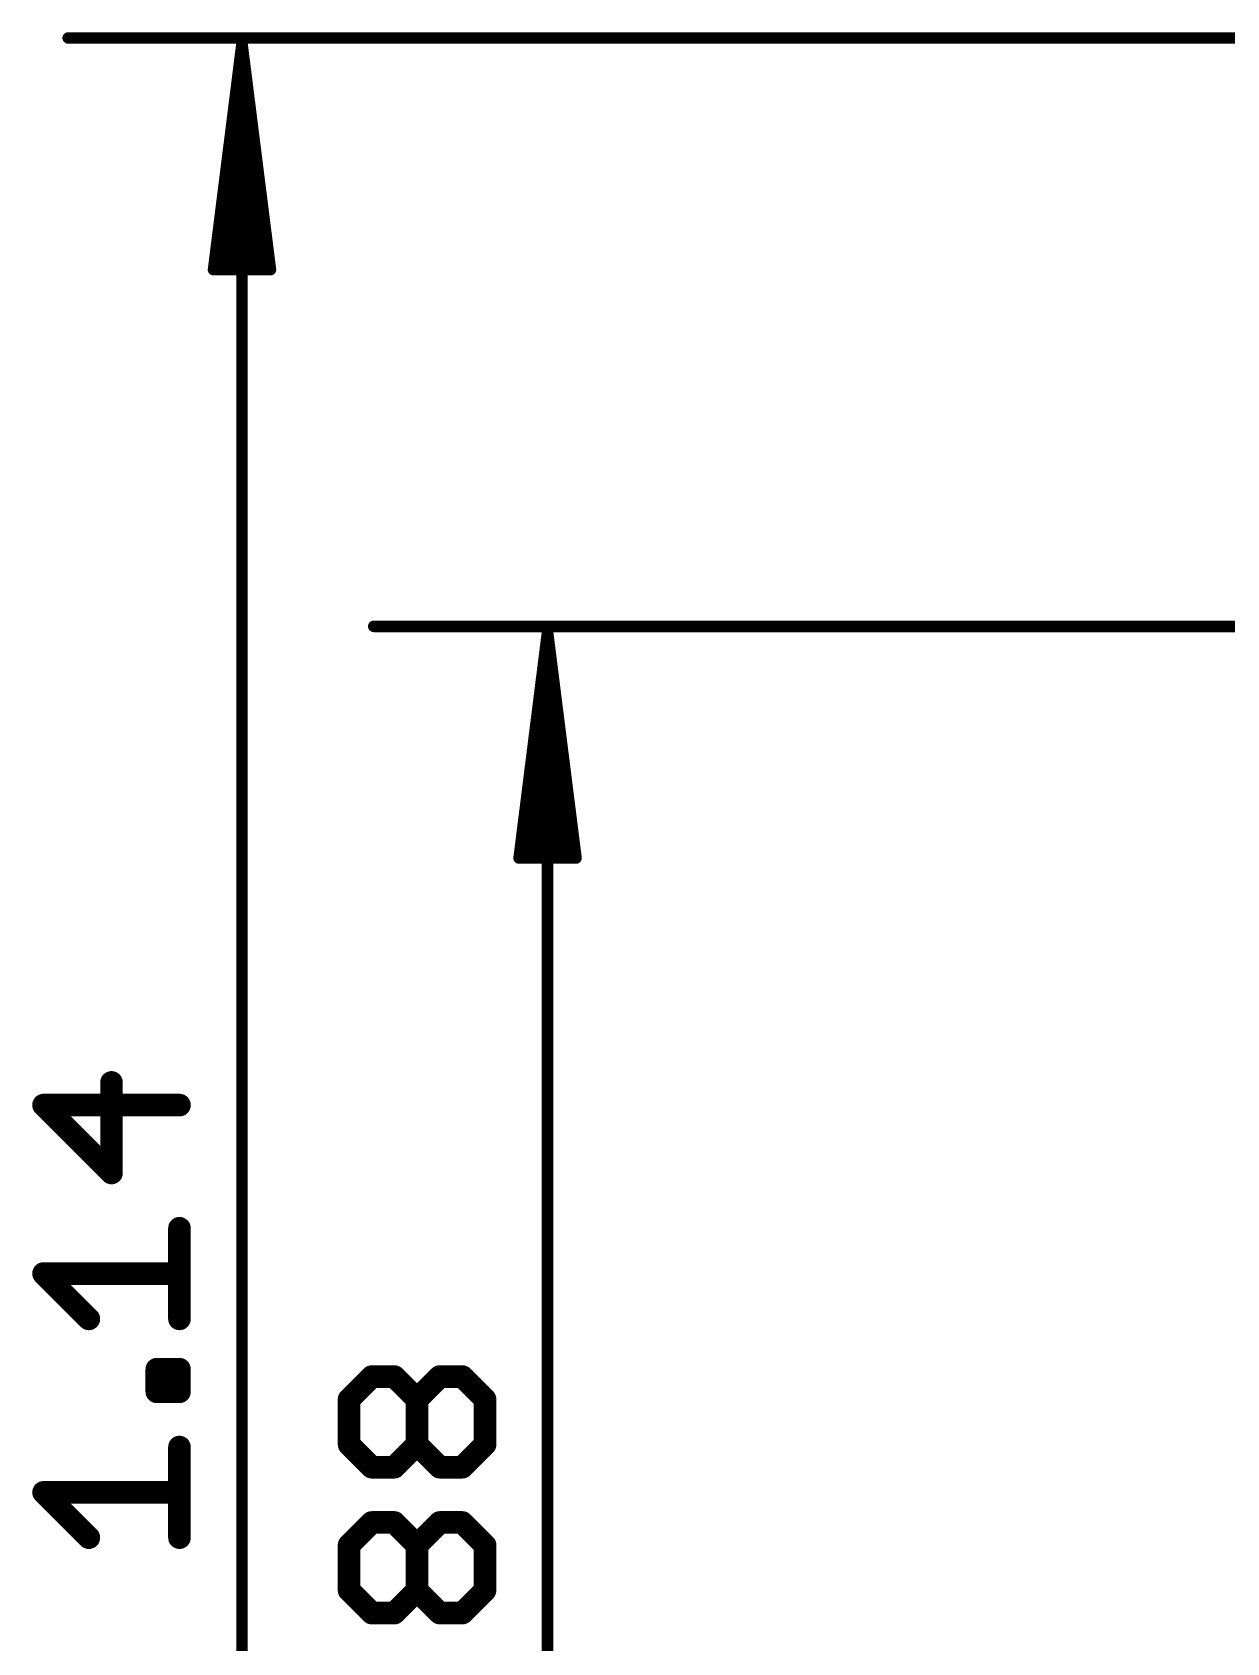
# Model space of a CAD drawing. Extents: x -14.2 to 67.7, y -5.3 to 32.7.
# Drawn here: x -14.16 to -0.76, y 10.94 to 29.02 of the extents above; entities that cross this region are included whole.
import ezdxf

# ---------------------------------------------------------------- set-up
doc = ezdxf.new("R2010")
doc.units = 0
doc.layers.add('47', color=253, linetype='CONTINUOUS')

msp = doc.modelspace()

# ---------------------------------------------------------------- linework, layer by layer
at = {"layer": '47'}
for points, const_width in [([(3.556, 28.956), (-13.761, 28.956)], 0.13), ([(-11.811, 28.891), (-12.1302, 26.356)], 0.13), ([(-11.811, 28.891), (-12.071, 26.356)], 0.13), ([(-11.811, 28.891), (-11.941, 26.356)], 0.13), ([(-11.811, 0.065), (-11.811, 28.891)], 0.13), ([(-11.4918, 26.356), (-11.811, 28.891)], 0.13), ([(-11.681, 26.356), (-11.811, 28.891)], 0.13), ([(-11.551, 26.356), (-11.811, 28.891)], 0.13), ([(-12.1302, 26.356), (-11.4918, 26.356)], 0.13), ([(4.191, 22.352), (-10.332, 22.352)], 0.13), ([(-8.382, 22.287), (-8.7012, 19.752)], 0.13), ([(-8.382, 22.287), (-8.642, 19.752)], 0.13), ([(-8.382, 22.287), (-8.512, 19.752)], 0.13), ([(-8.382, 0.065), (-8.382, 22.287)], 0.13), ([(-8.0628, 19.752), (-8.382, 22.287)], 0.13), ([(-8.252, 19.752), (-8.382, 22.287)], 0.13), ([(-8.122, 19.752), (-8.382, 22.287)], 0.13), ([(-8.7012, 19.752), (-8.0628, 19.752)], 0.13), ([(-13.2752, 16.2165), (-13.2752, 17.2334)], 0.254), ([(-12.5125, 16.9792), (-14.0378, 16.9792)], 0.254), ([(-14.0378, 16.9792), (-13.2752, 16.2165)], 0.254), ([(-12.5125, 14.5793), (-12.5125, 15.5962)], 0.254), ([(-13.5294, 14.5793), (-14.0378, 15.0878)], 0.254), ([(-14.0378, 15.0878), (-12.5125, 15.0878)], 0.254), ([(-12.7667, 13.7608), (-12.7667, 14.015)], 0.254), ([(-12.7667, 14.015), (-12.5125, 14.015)], 0.254), ([(-12.5125, 14.015), (-12.5125, 13.7608)], 0.254), ([(-10.6088, 13.6772), (-10.3546, 13.9314)], 0.254), ([(-10.3546, 13.9314), (-10.1004, 13.9314)], 0.254), ([(-10.1004, 13.9314), (-9.8461, 13.6772)], 0.254), ([(-9.8461, 13.6772), (-9.5919, 13.9314)], 0.254), ([(-9.5919, 13.9314), (-9.3377, 13.9314)], 0.254), ([(-9.3377, 13.9314), (-9.0835, 13.6772)], 0.254), ([(-12.5125, 13.7608), (-12.7667, 13.7608)], 0.254), ([(-10.6088, 13.1687), (-10.6088, 13.6772)], 0.254), ([(-9.8461, 13.1687), (-9.8461, 13.6772)], 0.254), ([(-9.0835, 13.6772), (-9.0835, 13.1687)], 0.254), ([(-12.5125, 12.1236), (-12.5125, 13.1405)], 0.254), ([(-10.3546, 12.9145), (-10.6088, 13.1687)], 0.254), ([(-9.8461, 13.1687), (-10.1004, 12.9145)], 0.254), ([(-9.5919, 12.9145), (-9.8461, 13.1687)], 0.254), ([(-9.0835, 13.1687), (-9.3377, 12.9145)], 0.254), ([(-10.1004, 12.9145), (-10.3546, 12.9145)], 0.254), ([(-9.3377, 12.9145), (-9.5919, 12.9145)], 0.254), ([(-13.5294, 12.1236), (-14.0378, 12.632)], 0.254), ([(-14.0378, 12.632), (-12.5125, 12.632)], 0.254), ([(-10.6088, 12.04), (-10.3546, 12.2942)], 0.254), ([(-10.3546, 12.2942), (-10.1004, 12.2942)], 0.254), ([(-10.1004, 12.2942), (-9.8461, 12.04)], 0.254), ([(-9.8461, 12.04), (-9.5919, 12.2942)], 0.254), ([(-9.5919, 12.2942), (-9.3377, 12.2942)], 0.254), ([(-9.3377, 12.2942), (-9.0835, 12.04)], 0.254), ([(-10.6088, 11.5316), (-10.6088, 12.04)], 0.254), ([(-9.8461, 11.5316), (-9.8461, 12.04)], 0.254), ([(-9.0835, 12.04), (-9.0835, 11.5316)], 0.254), ([(-10.3546, 11.2773), (-10.6088, 11.5316)], 0.254), ([(-9.8461, 11.5316), (-10.1004, 11.2773)], 0.254), ([(-9.5919, 11.2773), (-9.8461, 11.5316)], 0.254), ([(-9.0835, 11.5316), (-9.3377, 11.2773)], 0.254), ([(-10.1004, 11.2773), (-10.3546, 11.2773)], 0.254), ([(-9.3377, 11.2773), (-9.5919, 11.2773)], 0.254)]:
    msp.add_lwpolyline(points, dxfattribs=dict(at, const_width=const_width))
for points, const_width in [([(-13.761, 28.9885, 1), (-13.761, 28.9235)], 0.065), ([(-11.7785, 28.891, 1), (-11.8435, 28.891)], 0.065), ([(-11.7788, 28.8951, 1), (-11.8432, 28.8869)], 0.065), ([(-11.7785, 28.8893, 1), (-11.8435, 28.8927)], 0.065), ([(-11.7785, 28.8927, 1), (-11.8435, 28.8893)], 0.065), ([(-11.7787, 28.8943, 1), (-11.8433, 28.8877)], 0.065), ([(-11.7787, 28.8877, 1), (-11.8433, 28.8943)], 0.065), ([(-11.7788, 28.8869, 1), (-11.8432, 28.8951)], 0.065), ([(-12.1302, 26.3885, 1), (-12.1302, 26.3235)], 0.065), ([(-11.4918, 26.3235, 1), (-11.4918, 26.3885)], 0.065), ([(-12.1625, 26.3601, 1), (-12.098, 26.3519)], 0.065), ([(-12.1033, 26.3593, 1), (-12.0387, 26.3527)], 0.065), ([(-11.9735, 26.3577, 1), (-11.9085, 26.3543)], 0.065), ([(-11.7135, 26.3543, 1), (-11.6485, 26.3577)], 0.065), ([(-11.5833, 26.3527, 1), (-11.5187, 26.3593)], 0.065), ([(-11.524, 26.3519, 1), (-11.4595, 26.3601)], 0.065), ([(-10.332, 22.3845, 1), (-10.332, 22.3195)], 0.065), ([(-8.3495, 22.287, 1), (-8.4145, 22.287)], 0.065), ([(-8.3498, 22.2911, 1), (-8.4142, 22.2829)], 0.065), ([(-8.3495, 22.2853, 1), (-8.4145, 22.2887)], 0.065), ([(-8.3495, 22.2887, 1), (-8.4145, 22.2853)], 0.065), ([(-8.3497, 22.2903, 1), (-8.4143, 22.2837)], 0.065), ([(-8.3497, 22.2837, 1), (-8.4143, 22.2903)], 0.065), ([(-8.3498, 22.2829, 1), (-8.4142, 22.2911)], 0.065), ([(-8.7335, 19.7561, 1), (-8.669, 19.7479)], 0.065), ([(-8.7012, 19.7845, 1), (-8.7012, 19.7195)], 0.065), ([(-8.6743, 19.7553, 1), (-8.6097, 19.7487)], 0.065), ([(-8.5445, 19.7537, 1), (-8.4795, 19.7503)], 0.065), ([(-8.2845, 19.7503, 1), (-8.2195, 19.7537)], 0.065), ([(-8.1543, 19.7487, 1), (-8.0897, 19.7553)], 0.065), ([(-8.095, 19.7479, 1), (-8.0305, 19.7561)], 0.065), ([(-8.0628, 19.7195, 1), (-8.0628, 19.7845)], 0.065), ([(-13.2117, 17.2334, 1), (-13.3386, 17.2334)], 0.127), ([(-14.0378, 17.0427, 1), (-14.0378, 16.9156)], 0.127), ([(-13.9929, 17.0241, 1), (-14.0827, 16.9342)], 0.127), ([(-12.5125, 16.9156, 1), (-12.5125, 17.0427)], 0.127), ([(-13.3386, 16.2165, 1), (-13.2117, 16.2165)], 0.127), ([(-13.3201, 16.1716, 1), (-13.2302, 16.2614)], 0.127), ([(-12.449, 15.5962, 1), (-12.576, 15.5962)], 0.127), ([(-13.9929, 15.1327, 1), (-14.0827, 15.0429)], 0.127), ([(-14.0378, 15.1513, 1), (-14.0378, 15.0243)], 0.127), ([(-12.5125, 15.0243, 1), (-12.5125, 15.1513)], 0.127), ([(-13.5743, 14.5344, 1), (-13.4845, 14.6242)], 0.127), ([(-12.576, 14.5793, 1), (-12.449, 14.5793)], 0.127), ([(-12.7032, 14.015, 1), (-12.8302, 14.015)], 0.127), ([(-12.7667, 14.0785, 1), (-12.7667, 13.9515)], 0.127), ([(-12.449, 14.015, 1), (-12.576, 14.015)], 0.127), ([(-12.5125, 13.9515, 1), (-12.5125, 14.0785)], 0.127), ([(-10.3546, 13.9949, 1), (-10.3546, 13.8679)], 0.127), ([(-10.3097, 13.8865, 1), (-10.3995, 13.9763)], 0.127), ([(-10.0555, 13.9763, 1), (-10.1453, 13.8865)], 0.127), ([(-10.1004, 13.8679, 1), (-10.1004, 13.9949)], 0.127), ([(-9.5919, 13.9949, 1), (-9.5919, 13.8679)], 0.127), ([(-9.547, 13.8865, 1), (-9.6368, 13.9763)], 0.127), ([(-9.2928, 13.9763, 1), (-9.3826, 13.8865)], 0.127), ([(-9.3377, 13.8679, 1), (-9.3377, 13.9949)], 0.127), ([(-12.7667, 13.8243, 1), (-12.7667, 13.6973)], 0.127), ([(-12.8302, 13.7608, 1), (-12.7032, 13.7608)], 0.127), ([(-12.576, 13.7608, 1), (-12.449, 13.7608)], 0.127), ([(-12.5125, 13.6973, 1), (-12.5125, 13.8243)], 0.127), ([(-10.5453, 13.6772, 1), (-10.6723, 13.6772)], 0.127), ([(-10.6537, 13.7221, 1), (-10.5639, 13.6322)], 0.127), ([(-9.8911, 13.7221, 1), (-9.8012, 13.6322)], 0.127), ([(-9.7827, 13.6772, 1), (-9.9096, 13.6772)], 0.127), ([(-9.8911, 13.6322, 1), (-9.8012, 13.7221)], 0.127), ([(-9.02, 13.6772, 1), (-9.147, 13.6772)], 0.127), ([(-9.1284, 13.6322, 1), (-9.0386, 13.7221)], 0.127), ([(-12.449, 13.1405, 1), (-12.576, 13.1405)], 0.127), ([(-10.5639, 13.2136, 1), (-10.6537, 13.1238)], 0.127), ([(-10.6723, 13.1687, 1), (-10.5453, 13.1687)], 0.127), ([(-9.8012, 13.2136, 1), (-9.8911, 13.1238)], 0.127), ([(-9.9096, 13.1687, 1), (-9.7827, 13.1687)], 0.127), ([(-9.8012, 13.1238, 1), (-9.8911, 13.2136)], 0.127), ([(-9.147, 13.1687, 1), (-9.02, 13.1687)], 0.127), ([(-9.0386, 13.1238, 1), (-9.1284, 13.2136)], 0.127), ([(-10.3546, 12.978, 1), (-10.3546, 12.851)], 0.127), ([(-10.3995, 12.8696, 1), (-10.3097, 12.9594)], 0.127), ([(-10.1453, 12.9594, 1), (-10.0555, 12.8696)], 0.127), ([(-10.1004, 12.851, 1), (-10.1004, 12.978)], 0.127), ([(-9.5919, 12.978, 1), (-9.5919, 12.851)], 0.127), ([(-9.6368, 12.8696, 1), (-9.547, 12.9594)], 0.127), ([(-9.3826, 12.9594, 1), (-9.2928, 12.8696)], 0.127), ([(-9.3377, 12.851, 1), (-9.3377, 12.978)], 0.127), ([(-13.9929, 12.6769, 1), (-14.0827, 12.5871)], 0.127), ([(-14.0378, 12.6955, 1), (-14.0378, 12.5685)], 0.127), ([(-12.5125, 12.5685, 1), (-12.5125, 12.6955)], 0.127), ([(-10.3546, 12.3577, 1), (-10.3546, 12.2307)], 0.127), ([(-10.3097, 12.2493, 1), (-10.3995, 12.3391)], 0.127), ([(-10.0555, 12.3391, 1), (-10.1453, 12.2493)], 0.127), ([(-10.1004, 12.2307, 1), (-10.1004, 12.3577)], 0.127), ([(-9.5919, 12.3577, 1), (-9.5919, 12.2307)], 0.127), ([(-9.547, 12.2493, 1), (-9.6368, 12.3391)], 0.127), ([(-9.2928, 12.3391, 1), (-9.3826, 12.2493)], 0.127), ([(-9.3377, 12.2307, 1), (-9.3377, 12.3577)], 0.127), ([(-13.5743, 12.0787, 1), (-13.4845, 12.1685)], 0.127), ([(-12.576, 12.1236, 1), (-12.449, 12.1236)], 0.127), ([(-10.5453, 12.04, 1), (-10.6723, 12.04)], 0.127), ([(-10.6537, 12.0849, 1), (-10.5639, 11.9951)], 0.127), ([(-9.8911, 12.0849, 1), (-9.8012, 11.9951)], 0.127), ([(-9.7827, 12.04, 1), (-9.9096, 12.04)], 0.127), ([(-9.8911, 11.9951, 1), (-9.8012, 12.0849)], 0.127), ([(-9.02, 12.04, 1), (-9.147, 12.04)], 0.127), ([(-9.1284, 11.9951, 1), (-9.0386, 12.0849)], 0.127), ([(-10.5639, 11.5765, 1), (-10.6537, 11.4867)], 0.127), ([(-10.6723, 11.5316, 1), (-10.5453, 11.5316)], 0.127), ([(-9.8012, 11.5765, 1), (-9.8911, 11.4867)], 0.127), ([(-9.9096, 11.5316, 1), (-9.7827, 11.5316)], 0.127), ([(-9.8012, 11.4867, 1), (-9.8911, 11.5765)], 0.127), ([(-9.147, 11.5316, 1), (-9.02, 11.5316)], 0.127), ([(-9.0386, 11.4867, 1), (-9.1284, 11.5765)], 0.127), ([(-10.3546, 11.3408, 1), (-10.3546, 11.2138)], 0.127), ([(-10.1004, 11.2138, 1), (-10.1004, 11.3408)], 0.127), ([(-9.5919, 11.3408, 1), (-9.5919, 11.2138)], 0.127), ([(-9.3377, 11.2138, 1), (-9.3377, 11.3408)], 0.127), ([(-10.3995, 11.2324, 1), (-10.3097, 11.3222)], 0.127), ([(-10.1453, 11.3222, 1), (-10.0555, 11.2324)], 0.127), ([(-9.6368, 11.2324, 1), (-9.547, 11.3222)], 0.127), ([(-9.3826, 11.3222, 1), (-9.2928, 11.2324)], 0.127)]:
    msp.add_lwpolyline(points, format="xyb", dxfattribs=dict(at, const_width=const_width))

doc.saveas('drawing.dxf')
